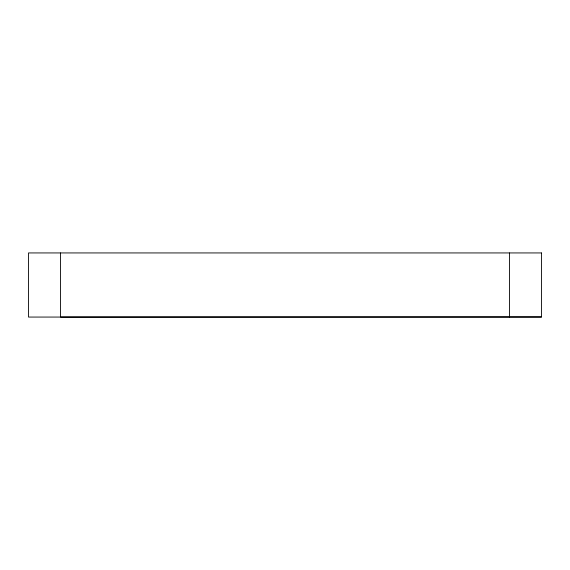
<?xml version="1.0" encoding="UTF-8"?>
<svg xmlns="http://www.w3.org/2000/svg" width="570" height="570" viewBox="0 0 570 570"><rect width="100%" height="100%" fill="white"/><g stroke="black" fill="none" stroke-linecap="round" stroke-linejoin="round"><path stroke-width="0.85" d="M541.5 316.913L60.562 317.062L60.562 252.938M509.438 252.938L509.438 316.913M541.5 252.938L28.5 252.938L28.5 317.062L541.5 317.062L541.5 252.938"/></g></svg>
